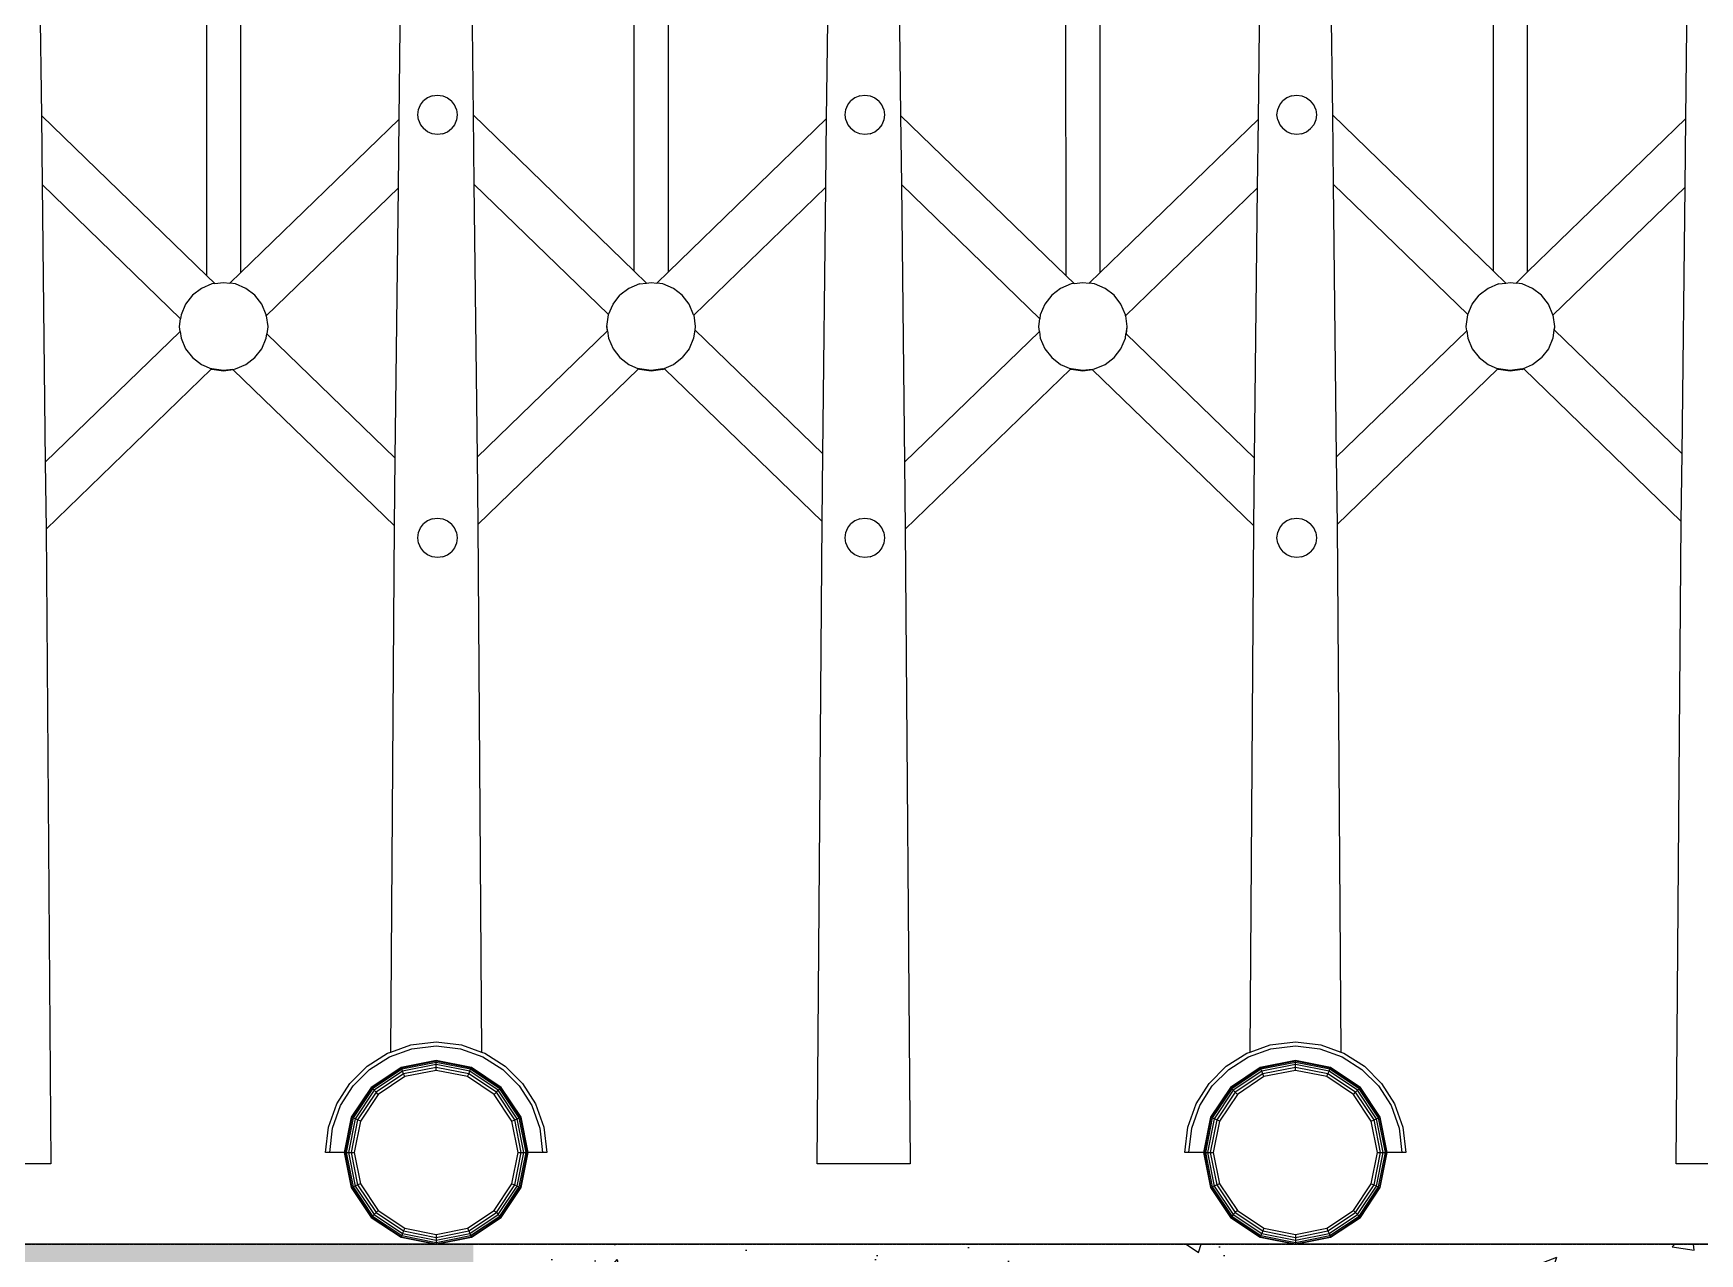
# Model space of a CAD drawing. Extents: x -202236 to 1002404, y -663931 to 1550022.
# Drawn here: x -55824 to -54808, y -351726 to -350982 of the extents above; entities that cross this region are included whole.
import ezdxf

# ---------------------------------------------------------------- set-up
doc = ezdxf.new("R2010")
doc.units = 0
doc.linetypes.add('DOTE', pattern=[2.42, 2, -0.2, 0.02, -0.2])
doc.layers.add('A-AXIS-DOTE', color=14, linetype='DOTE')
doc.layers.add('A-SFCE', color=30, linetype='Continuous')

msp = doc.modelspace()

# ---------------------------------------------------------------- hatches: boundary and pattern name
h = msp.add_hatch()
h.set_pattern_fill('混凝土', color=8, scale=15, angle=-21.69758, style=0, double=1)
h.set_pattern_definition([(50, (-68561.18, -351851.65), (107.589, -9.4128), [11.25, -123.75]), (355, (-68561.18, -351851.65), (-20.8127, 112.8288), [9, -99]), (100.4514, (-68552.21, -351852.44), (86.7764, 103.4159), [9.561, -105.1713]), (46.1842, (-68561.18, -351821.65), (160.0862, -24.8279), [16.875, -185.625]), (96.6356, (-68547.84, -351823.72), (140.1994, 146.1177), [14.3415, -157.757]), (351.1842, (-68561.18, -351821.65), (140.1993, 146.1178), [13.5, -148.5]), (21, (-68546.18, -351829.15), (89.53606, -60.39283), [11.25, -123.75]), (326, (-68546.18, -351829.15), (36.4973, 108.7725), [9, -99]), (71.4514, (-68538.72, -351834.18), (126.0334, 48.3796), [9.561, -105.1713]), (37.5, (-68561.177, -351851.65), (1.82398, 49.93408), [0, -97.8, 0, -100.5, 0, -99.375]), (7.5, (-68561.18, -351851.65), (39.46043, 59.16176), [0, -57.3, 0, -95.55, 0, -37.875]), (327.5, (-68594.627, -351851.65), (80.07337, -3.38323), [0, -37.5, 0, -117, 0, -155.25]), (317.5, (-68609.63, -351851.65), (87.47793, 15.01575), [0, -48.75, 0, -77.7, 0, -110.25])])
h.paths.add_polyline_path([(-55555.67, -351920.63), (-55555.67, -351720.63), (-70458.23, -351720.63), (-70458.23, -351920.63)])
h = msp.add_hatch()
h.set_pattern_fill('混凝土', color=8, scale=15, angle=-21.69758, style=0, double=1)
h.set_pattern_definition([(50, (-54184.04, -351851.65), (107.589, -9.413), [11.25, -123.75]), (355, (-54184.04, -351851.65), (-20.813, 112.829), [9, -99]), (100.451, (-54175.07, -351852.44), (86.7764, 103.416), [9.561, -105.171]), (46.184, (-54184.04, -351821.65), (160.086, -24.828), [16.875, -185.625]), (96.636, (-54170.7, -351823.72), (140.2, 146.118), [14.342, -157.757]), (351.184, (-54184.04, -351821.65), (140.2, 146.118), [13.5, -148.5]), (21, (-54169.04, -351829.15), (89.536, -60.393), [11.25, -123.75]), (326, (-54169.04, -351829.15), (36.497, 108.7725), [9, -99]), (71.451, (-54161.58, -351834.18), (126.0334, 48.3796), [9.561, -105.171]), (37.5, (-54184.04, -351851.65), (1.824, 49.9341), [0, -97.8, 0, -100.5, 0, -99.375]), (7.5, (-54184.04, -351851.65), (39.4604, 59.1618), [0, -57.3, 0, -95.55, 0, -37.875]), (327.5, (-54217.49, -351851.65), (80.0734, -3.3832), [0, -37.5, 0, -117, 0, -155.25]), (317.5, (-54232.49, -351851.65), (87.478, 15.0157), [0, -48.75, 0, -77.7, 0, -110.25])])
h.paths.add_polyline_path([(-53758.23, -351720.63), (-55555.67, -351720.63), (-55555.67, -351920.63), (-53758.23, -351920.63)])

# ---------------------------------------------------------------- linework, layer by layer
at = {"color": 250}
for p, q in [((-55457.45, -351126.81), (-55457.54, -350820.49)), ((-55436.62, -351127.29), (-55436.72, -350820.16)), ((-54933.34, -351126.81), (-54933.43, -350820.49)), ((-54912.51, -351127.29), (-54912.61, -350820.16)), ((-55718.18, -351129.65), (-55718.28, -350823.23)), ((-55697.36, -351127.71), (-55697.45, -350823)), ((-55194.07, -351129.65), (-55194.17, -350823.23)), ((-55173.25, -351127.71), (-55173.34, -350823)), ((-55820.38, -350922.2), (-55819.12, -351031.84)), ((-55600.85, -351034.16), (-55599.52, -350917.9)), ((-55557.07, -350916.96), (-55555.76, -351031.55)), ((-55340.11, -351033.75), (-55338.75, -350915.09)), ((-55296.27, -350922.2), (-55295.01, -351031.84)), ((-55076.75, -351034.16), (-55075.41, -350917.9)), ((-55032.96, -350916.96), (-55031.65, -351031.55)), ((-54816, -351033.75), (-54814.64, -350915.09)), ((-55589.09, -351028.2), (-55587.88, -351025.33)), ((-55587.88, -351025.33), (-55586, -351022.89)), ((-55583.56, -351021.01), (-55586, -351022.89)), ((-55580.69, -351019.8), (-55583.56, -351021.01)), ((-55580.69, -351019.8), (-55577.5, -351019.37)), ((-55577.5, -351019.37), (-55574.3, -351019.8)), ((-55574.3, -351019.8), (-55571.43, -351021.01)), ((-55571.43, -351021.01), (-55568.99, -351022.89)), ((-55567.11, -351025.33), (-55568.99, -351022.89)), ((-55565.9, -351028.2), (-55567.11, -351025.33)), ((-55328.35, -351028.2), (-55327.14, -351025.33)), ((-55327.14, -351025.33), (-55325.26, -351022.89)), ((-55322.82, -351021.01), (-55325.26, -351022.89)), ((-55319.95, -351019.8), (-55322.82, -351021.01)), ((-55319.95, -351019.8), (-55316.76, -351019.37)), ((-55316.76, -351019.37), (-55313.56, -351019.8)), ((-55313.56, -351019.8), (-55310.69, -351021.01)), ((-55310.69, -351021.01), (-55308.26, -351022.89)), ((-55306.38, -351025.33), (-55308.26, -351022.89)), ((-55305.16, -351028.2), (-55306.38, -351025.33)), ((-55064.98, -351028.2), (-55063.77, -351025.33)), ((-55063.77, -351025.33), (-55061.89, -351022.89)), ((-55059.45, -351021.01), (-55061.89, -351022.89)), ((-55056.58, -351019.8), (-55059.45, -351021.01)), ((-55056.58, -351019.8), (-55053.39, -351019.37)), ((-55053.39, -351019.37), (-55050.19, -351019.8)), ((-55050.19, -351019.8), (-55047.32, -351021.01)), ((-55047.32, -351021.01), (-55044.89, -351022.89)), ((-55043, -351025.33), (-55044.89, -351022.89)), ((-55041.79, -351028.2), (-55043, -351025.33)), ((-55819.12, -351031.84), (-55718.18, -351129.65)), ((-55819.12, -351031.84), (-55818.64, -351074.05)), ((-55697.36, -351127.71), (-55600.85, -351034.16)), ((-55601.33, -351076.03), (-55600.85, -351034.16)), ((-55589.52, -351031.39), (-55589.09, -351028.2)), ((-55589.09, -351034.59), (-55589.52, -351031.39)), ((-55589.09, -351034.59), (-55587.88, -351037.46)), ((-55565.9, -351034.59), (-55567.11, -351037.46)), ((-55565.9, -351028.2), (-55565.47, -351031.39)), ((-55565.47, -351031.39), (-55565.9, -351034.59)), ((-55555.76, -351031.55), (-55457.45, -351126.81)), ((-55555.76, -351031.55), (-55555.27, -351073.76)), ((-55436.62, -351127.29), (-55340.11, -351033.75)), ((-55340.59, -351075.61), (-55340.11, -351033.75)), ((-55328.78, -351031.39), (-55328.35, -351028.2)), ((-55328.35, -351034.59), (-55328.78, -351031.39)), ((-55328.35, -351034.59), (-55327.14, -351037.46)), ((-55305.16, -351034.59), (-55306.38, -351037.46)), ((-55305.16, -351028.2), (-55304.73, -351031.39)), ((-55304.73, -351031.39), (-55305.16, -351034.59)), ((-55295.01, -351031.84), (-55194.07, -351129.65)), ((-55295.01, -351031.84), (-55294.53, -351074.05)), ((-55173.25, -351127.71), (-55076.75, -351034.16)), ((-55077.23, -351076.03), (-55076.75, -351034.16)), ((-55065.41, -351031.39), (-55064.98, -351028.2)), ((-55064.98, -351034.59), (-55065.41, -351031.39)), ((-55064.98, -351034.59), (-55063.77, -351037.46)), ((-55041.79, -351034.59), (-55043, -351037.46)), ((-55041.79, -351028.2), (-55041.36, -351031.39)), ((-55041.36, -351031.39), (-55041.79, -351034.59)), ((-55031.65, -351031.55), (-54933.34, -351126.81)), ((-55031.65, -351031.55), (-55031.16, -351073.76)), ((-54912.51, -351127.29), (-54816, -351033.75)), ((-54816.48, -351075.61), (-54816, -351033.75)), ((-55587.88, -351037.46), (-55586, -351039.89)), ((-55583.56, -351041.78), (-55586, -351039.89)), ((-55580.69, -351042.99), (-55583.56, -351041.78)), ((-55577.5, -351043.42), (-55580.69, -351042.99)), ((-55574.3, -351042.99), (-55577.5, -351043.42)), ((-55574.3, -351042.99), (-55571.43, -351041.78)), ((-55571.43, -351041.78), (-55568.99, -351039.89)), ((-55567.11, -351037.46), (-55568.99, -351039.89)), ((-55327.14, -351037.46), (-55325.26, -351039.89)), ((-55322.82, -351041.78), (-55325.26, -351039.89)), ((-55319.95, -351042.99), (-55322.82, -351041.78)), ((-55316.76, -351043.42), (-55319.95, -351042.99)), ((-55313.56, -351042.99), (-55316.76, -351043.42)), ((-55313.56, -351042.99), (-55310.69, -351041.78)), ((-55310.69, -351041.78), (-55308.26, -351039.89)), ((-55306.38, -351037.46), (-55308.26, -351039.89)), ((-55063.77, -351037.46), (-55061.89, -351039.89)), ((-55059.45, -351041.78), (-55061.89, -351039.89)), ((-55056.58, -351042.99), (-55059.45, -351041.78)), ((-55053.39, -351043.42), (-55056.58, -351042.99)), ((-55050.19, -351042.99), (-55053.39, -351043.42)), ((-55050.19, -351042.99), (-55047.32, -351041.78)), ((-55047.32, -351041.78), (-55044.89, -351039.89)), ((-55043, -351037.46), (-55044.89, -351039.89)), ((-55734.2, -351155.88), (-55818.64, -351074.05)), ((-55818.64, -351074.05), (-55816.7, -351243.38)), ((-55601.33, -351076.03), (-55681.9, -351154.13)), ((-55603.23, -351241.05), (-55601.33, -351076.03)), ((-55473.1, -351153.38), (-55555.27, -351073.76)), ((-55555.27, -351073.76), (-55553.36, -351240.45)), ((-55340.59, -351075.61), (-55421.21, -351153.76)), ((-55342.46, -351238.24), (-55340.59, -351075.61)), ((-55210.09, -351155.88), (-55294.53, -351074.05)), ((-55294.53, -351074.05), (-55292.59, -351243.38)), ((-55077.23, -351076.03), (-55157.79, -351154.13)), ((-55079.12, -351241.05), (-55077.23, -351076.03)), ((-54949, -351153.38), (-55031.16, -351073.76)), ((-55031.16, -351073.76), (-55029.25, -351240.45)), ((-54816.48, -351075.61), (-54897.1, -351153.76)), ((-54818.35, -351238.24), (-54816.48, -351075.61)), ((-55704.08, -351134.22), (-55697.36, -351127.71)), ((-55457.45, -351126.81), (-55449.95, -351134.08)), ((-55436.62, -351127.29), (-55443.72, -351134.17)), ((-55179.97, -351134.22), (-55173.25, -351127.71)), ((-54933.34, -351126.81), (-54925.84, -351134.08)), ((-54912.51, -351127.29), (-54919.61, -351134.17)), ((-55721.51, -351137.38), (-55726.95, -351141.59)), ((-55715.08, -351134.67), (-55721.51, -351137.38)), ((-55718.18, -351129.65), (-55713.26, -351134.42)), ((-55713.26, -351134.42), (-55715.08, -351134.67)), ((-55713.26, -351134.42), (-55707.93, -351133.71)), ((-55707.93, -351133.71), (-55704.08, -351134.22)), ((-55700.78, -351134.67), (-55704.08, -351134.22)), ((-55694.36, -351137.38), (-55700.78, -351134.67)), ((-55688.91, -351141.59), (-55694.36, -351137.38)), ((-55460.77, -351137.38), (-55466.21, -351141.59)), ((-55454.34, -351134.67), (-55460.77, -351137.38)), ((-55454.34, -351134.67), (-55449.95, -351134.08)), ((-55449.95, -351134.08), (-55447.19, -351133.71)), ((-55447.19, -351133.71), (-55443.72, -351134.17)), ((-55440.05, -351134.67), (-55443.72, -351134.17)), ((-55433.62, -351137.38), (-55440.05, -351134.67)), ((-55428.17, -351141.59), (-55433.62, -351137.38)), ((-55197.4, -351137.38), (-55202.84, -351141.59)), ((-55190.97, -351134.67), (-55197.4, -351137.38)), ((-55194.07, -351129.65), (-55189.15, -351134.42)), ((-55189.15, -351134.42), (-55190.97, -351134.67)), ((-55189.15, -351134.42), (-55183.82, -351133.71)), ((-55183.82, -351133.71), (-55179.97, -351134.22)), ((-55176.68, -351134.67), (-55179.97, -351134.22)), ((-55170.25, -351137.38), (-55176.68, -351134.67)), ((-55164.8, -351141.59), (-55170.25, -351137.38)), ((-54936.66, -351137.38), (-54942.11, -351141.59)), ((-54930.23, -351134.67), (-54936.66, -351137.38)), ((-54930.23, -351134.67), (-54925.84, -351134.08)), ((-54925.84, -351134.08), (-54923.09, -351133.71)), ((-54923.09, -351133.71), (-54919.61, -351134.17)), ((-54915.94, -351134.67), (-54919.61, -351134.17)), ((-54909.51, -351137.38), (-54915.94, -351134.67)), ((-54904.07, -351141.59), (-54909.51, -351137.38)), ((-55731.16, -351147.04), (-55733.88, -351153.46)), ((-55726.95, -351141.59), (-55731.16, -351147.04)), ((-55684.7, -351147.04), (-55688.91, -351141.59)), ((-55681.99, -351153.46), (-55684.7, -351147.04)), ((-55473.1, -351153.38), (-55470.42, -351147.04)), ((-55470.42, -351147.04), (-55466.21, -351141.59)), ((-55423.97, -351147.04), (-55428.17, -351141.59)), ((-55421.25, -351153.46), (-55423.97, -351147.04)), ((-55207.05, -351147.04), (-55209.77, -351153.46)), ((-55202.84, -351141.59), (-55207.05, -351147.04)), ((-55160.6, -351147.04), (-55164.8, -351141.59)), ((-55157.88, -351153.46), (-55160.6, -351147.04)), ((-54949, -351153.38), (-54946.31, -351147.04)), ((-54946.31, -351147.04), (-54942.11, -351141.59)), ((-54899.86, -351147.04), (-54904.07, -351141.59)), ((-54897.14, -351153.46), (-54899.86, -351147.04)), ((-55734.84, -351160.61), (-55734.2, -351155.88)), ((-55733.88, -351153.46), (-55734.2, -351155.88)), ((-55681.9, -351154.13), (-55681.99, -351153.46)), ((-55681.9, -351154.13), (-55681.03, -351160.61)), ((-55474.1, -351160.61), (-55473.14, -351153.46)), ((-55473.14, -351153.46), (-55473.1, -351153.38)), ((-55421.21, -351153.76), (-55421.25, -351153.46)), ((-55421.21, -351153.76), (-55420.29, -351160.61)), ((-55210.73, -351160.61), (-55210.09, -351155.88)), ((-55209.77, -351153.46), (-55210.09, -351155.88)), ((-55157.79, -351154.13), (-55157.88, -351153.46)), ((-55157.79, -351154.13), (-55156.92, -351160.61)), ((-54949.99, -351160.61), (-54949.03, -351153.46)), ((-54949.03, -351153.46), (-54949, -351153.38)), ((-54897.1, -351153.76), (-54897.14, -351153.46)), ((-54897.1, -351153.76), (-54896.18, -351160.61)), ((-55816.7, -351243.38), (-55734.47, -351163.67)), ((-55734.82, -351160.76), (-55734.84, -351160.61)), ((-55734.84, -351160.92), (-55734.82, -351160.76)), ((-55734.47, -351163.67), (-55734.84, -351160.92)), ((-55734.43, -351163.64), (-55734.82, -351160.76)), ((-55734.47, -351163.67), (-55734.43, -351163.64)), ((-55734.43, -351163.64), (-55733.88, -351167.76)), ((-55733.88, -351167.76), (-55731.16, -351174.18)), ((-55684.7, -351174.18), (-55681.99, -351167.76)), ((-55681.99, -351167.76), (-55681.63, -351165.08)), ((-55681.05, -351160.76), (-55681.63, -351165.08)), ((-55681.63, -351165.08), (-55681.59, -351165.11)), ((-55681.03, -351160.92), (-55681.59, -351165.11)), ((-55681.59, -351165.11), (-55603.23, -351241.05)), ((-55681.03, -351160.61), (-55681.05, -351160.76)), ((-55681.05, -351160.76), (-55681.03, -351160.92)), ((-55553.36, -351240.45), (-55473.78, -351163.31)), ((-55474.08, -351160.76), (-55474.1, -351160.61)), ((-55474.1, -351160.92), (-55474.08, -351160.76)), ((-55473.78, -351163.31), (-55474.1, -351160.92)), ((-55473.74, -351163.27), (-55474.08, -351160.76)), ((-55473.78, -351163.31), (-55473.74, -351163.27)), ((-55473.74, -351163.27), (-55473.14, -351167.76)), ((-55473.14, -351167.76), (-55470.42, -351174.18)), ((-55421.25, -351167.76), (-55423.97, -351174.18)), ((-55420.55, -351162.56), (-55421.25, -351167.76)), ((-55420.31, -351160.76), (-55420.55, -351162.56)), ((-55420.55, -351162.56), (-55420.52, -351162.6)), ((-55420.29, -351160.92), (-55420.52, -351162.6)), ((-55420.52, -351162.6), (-55342.46, -351238.24)), ((-55420.29, -351160.61), (-55420.31, -351160.76)), ((-55420.31, -351160.76), (-55420.29, -351160.92)), ((-55292.59, -351243.38), (-55210.36, -351163.67)), ((-55210.71, -351160.76), (-55210.73, -351160.61)), ((-55210.73, -351160.92), (-55210.71, -351160.76)), ((-55210.36, -351163.67), (-55210.73, -351160.92)), ((-55210.32, -351163.64), (-55210.71, -351160.76)), ((-55210.36, -351163.67), (-55210.32, -351163.64)), ((-55210.32, -351163.64), (-55209.77, -351167.76)), ((-55209.77, -351167.76), (-55207.05, -351174.18)), ((-55160.6, -351174.18), (-55157.88, -351167.76)), ((-55157.88, -351167.76), (-55157.52, -351165.08)), ((-55156.94, -351160.76), (-55157.52, -351165.08)), ((-55157.52, -351165.08), (-55157.48, -351165.11)), ((-55156.92, -351160.92), (-55157.48, -351165.11)), ((-55157.48, -351165.11), (-55079.12, -351241.05)), ((-55156.92, -351160.61), (-55156.94, -351160.76)), ((-55156.94, -351160.76), (-55156.92, -351160.92)), ((-55029.25, -351240.45), (-54949.67, -351163.31)), ((-54949.97, -351160.76), (-54949.99, -351160.61)), ((-54949.99, -351160.92), (-54949.97, -351160.76)), ((-54949.67, -351163.31), (-54949.99, -351160.92)), ((-54949.63, -351163.27), (-54949.97, -351160.76)), ((-54949.67, -351163.31), (-54949.63, -351163.27)), ((-54949.63, -351163.27), (-54949.03, -351167.76)), ((-54949.03, -351167.76), (-54946.31, -351174.18)), ((-54897.14, -351167.76), (-54899.86, -351174.18)), ((-54896.44, -351162.56), (-54897.14, -351167.76)), ((-54896.2, -351160.76), (-54896.44, -351162.56)), ((-54896.44, -351162.56), (-54896.41, -351162.6)), ((-54896.18, -351160.92), (-54896.41, -351162.6)), ((-54896.41, -351162.6), (-54818.35, -351238.24)), ((-54896.18, -351160.61), (-54896.2, -351160.76)), ((-54896.2, -351160.76), (-54896.18, -351160.92)), ((-55731.16, -351174.18), (-55726.95, -351179.63)), ((-55688.91, -351179.63), (-55684.7, -351174.18)), ((-55470.42, -351174.18), (-55466.21, -351179.63)), ((-55423.97, -351174.18), (-55428.17, -351179.63)), ((-55207.05, -351174.18), (-55202.84, -351179.63)), ((-55164.8, -351179.63), (-55160.6, -351174.18)), ((-54946.31, -351174.18), (-54942.11, -351179.63)), ((-54899.86, -351174.18), (-54904.07, -351179.63)), ((-55715.49, -351186.69), (-55816.23, -351284.33)), ((-55726.95, -351179.63), (-55721.51, -351183.84)), ((-55721.51, -351183.84), (-55715.27, -351186.47)), ((-55715.27, -351186.47), (-55715.49, -351186.69)), ((-55715.08, -351186.86), (-55715.49, -351186.69)), ((-55715.08, -351186.55), (-55715.27, -351186.47)), ((-55707.93, -351187.52), (-55715.08, -351186.55)), ((-55707.93, -351187.82), (-55715.08, -351186.86)), ((-55702.33, -351186.76), (-55707.93, -351187.52)), ((-55702.05, -351187.03), (-55707.93, -351187.82)), ((-55702.33, -351186.76), (-55700.78, -351186.55)), ((-55702.05, -351187.03), (-55702.33, -351186.76)), ((-55603.7, -351282.33), (-55702.05, -351187.03)), ((-55700.78, -351186.55), (-55694.36, -351183.84)), ((-55694.36, -351183.84), (-55688.91, -351179.63)), ((-55455.05, -351186.56), (-55552.89, -351281.4)), ((-55466.21, -351179.63), (-55460.77, -351183.84)), ((-55460.77, -351183.84), (-55454.83, -351186.35)), ((-55454.83, -351186.35), (-55455.05, -351186.56)), ((-55454.34, -351186.86), (-55455.05, -351186.56)), ((-55454.34, -351186.55), (-55454.83, -351186.35)), ((-55447.19, -351187.52), (-55454.34, -351186.55)), ((-55447.19, -351187.82), (-55454.34, -351186.86)), ((-55440.05, -351186.55), (-55447.19, -351187.52)), ((-55440.05, -351186.86), (-55447.19, -351187.82)), ((-55440.05, -351186.55), (-55439.23, -351186.21)), ((-55440.05, -351186.86), (-55439.01, -351186.42)), ((-55439.23, -351186.21), (-55433.62, -351183.84)), ((-55439.01, -351186.42), (-55439.23, -351186.21)), ((-55342.93, -351279.52), (-55439.01, -351186.42)), ((-55433.62, -351183.84), (-55428.17, -351179.63)), ((-55191.38, -351186.69), (-55292.12, -351284.33)), ((-55202.84, -351179.63), (-55197.4, -351183.84)), ((-55197.4, -351183.84), (-55191.16, -351186.47)), ((-55191.16, -351186.47), (-55191.38, -351186.69)), ((-55190.97, -351186.86), (-55191.38, -351186.69)), ((-55190.97, -351186.55), (-55191.16, -351186.47)), ((-55183.82, -351187.52), (-55190.97, -351186.55)), ((-55183.82, -351187.82), (-55190.97, -351186.86)), ((-55178.22, -351186.76), (-55183.82, -351187.52)), ((-55177.94, -351187.03), (-55183.82, -351187.82)), ((-55178.22, -351186.76), (-55176.68, -351186.55)), ((-55177.94, -351187.03), (-55178.22, -351186.76)), ((-55079.59, -351282.33), (-55177.94, -351187.03)), ((-55176.68, -351186.55), (-55170.25, -351183.84)), ((-55170.25, -351183.84), (-55164.8, -351179.63)), ((-54930.94, -351186.56), (-55028.78, -351281.4)), ((-54942.11, -351179.63), (-54936.66, -351183.84)), ((-54936.66, -351183.84), (-54930.72, -351186.35)), ((-54930.72, -351186.35), (-54930.94, -351186.56)), ((-54930.23, -351186.86), (-54930.94, -351186.56)), ((-54930.23, -351186.55), (-54930.72, -351186.35)), ((-54923.09, -351187.52), (-54930.23, -351186.55)), ((-54923.09, -351187.82), (-54930.23, -351186.86)), ((-54915.94, -351186.55), (-54923.09, -351187.52)), ((-54915.94, -351186.86), (-54923.09, -351187.82)), ((-54915.94, -351186.55), (-54915.12, -351186.21)), ((-54915.94, -351186.86), (-54914.9, -351186.42)), ((-54915.12, -351186.21), (-54909.51, -351183.84)), ((-54914.9, -351186.42), (-54915.12, -351186.21)), ((-54818.82, -351279.52), (-54914.9, -351186.42)), ((-54909.51, -351183.84), (-54904.07, -351179.63)), ((-55342.93, -351279.52), (-55342.46, -351238.24)), ((-54818.82, -351279.52), (-54818.35, -351238.24)), ((-55816.7, -351243.38), (-55816.23, -351284.33)), ((-55603.7, -351282.33), (-55603.23, -351241.05)), ((-55553.36, -351240.45), (-55552.89, -351281.4)), ((-55292.59, -351243.38), (-55292.12, -351284.33)), ((-55079.59, -351282.33), (-55079.12, -351241.05)), ((-55029.25, -351240.45), (-55028.78, -351281.4)), ((-55583.56, -351279.17), (-55586, -351281.05)), ((-55580.69, -351277.95), (-55583.56, -351279.17)), ((-55580.69, -351277.95), (-55577.5, -351277.52)), ((-55577.5, -351277.52), (-55574.3, -351277.95)), ((-55574.3, -351277.95), (-55571.43, -351279.17)), ((-55571.43, -351279.17), (-55568.99, -351281.05)), ((-55345.96, -351671.58), (-55342.93, -351279.52)), ((-55322.82, -351279.17), (-55325.26, -351281.05)), ((-55319.95, -351277.95), (-55322.82, -351279.17)), ((-55319.95, -351277.95), (-55316.76, -351277.52)), ((-55316.76, -351277.52), (-55313.56, -351277.95)), ((-55313.56, -351277.95), (-55310.69, -351279.17)), ((-55310.69, -351279.17), (-55308.26, -351281.05)), ((-55059.45, -351279.17), (-55061.89, -351281.05)), ((-55056.58, -351277.95), (-55059.45, -351279.17)), ((-55056.58, -351277.95), (-55053.39, -351277.52)), ((-55053.39, -351277.52), (-55050.19, -351277.95)), ((-55050.19, -351277.95), (-55047.32, -351279.17)), ((-55047.32, -351279.17), (-55044.89, -351281.05)), ((-54821.85, -351671.58), (-54818.82, -351279.52)), ((-55816.23, -351284.33), (-55813.25, -351671.58)), ((-55605.92, -351603.33), (-55603.7, -351282.33)), ((-55589.52, -351289.55), (-55589.09, -351286.35)), ((-55589.09, -351292.74), (-55589.52, -351289.55)), ((-55589.09, -351286.35), (-55587.88, -351283.48)), ((-55587.88, -351283.48), (-55586, -351281.05)), ((-55567.11, -351283.48), (-55568.99, -351281.05)), ((-55565.9, -351286.35), (-55567.11, -351283.48)), ((-55565.9, -351286.35), (-55565.47, -351289.55)), ((-55565.47, -351289.55), (-55565.9, -351292.74)), ((-55552.89, -351281.4), (-55550.66, -351603.33)), ((-55328.78, -351289.55), (-55328.35, -351286.35)), ((-55328.35, -351292.74), (-55328.78, -351289.55)), ((-55328.35, -351286.35), (-55327.14, -351283.48)), ((-55327.14, -351283.48), (-55325.26, -351281.05)), ((-55306.38, -351283.48), (-55308.26, -351281.05)), ((-55305.16, -351286.35), (-55306.38, -351283.48)), ((-55305.16, -351286.35), (-55304.73, -351289.55)), ((-55304.73, -351289.55), (-55305.16, -351292.74)), ((-55292.12, -351284.33), (-55289.14, -351671.58)), ((-55081.81, -351603.33), (-55079.59, -351282.33)), ((-55065.41, -351289.55), (-55064.98, -351286.35)), ((-55064.98, -351292.74), (-55065.41, -351289.55)), ((-55064.98, -351286.35), (-55063.77, -351283.48)), ((-55063.77, -351283.48), (-55061.89, -351281.05)), ((-55043, -351283.48), (-55044.89, -351281.05)), ((-55041.79, -351286.35), (-55043, -351283.48)), ((-55041.79, -351286.35), (-55041.36, -351289.55)), ((-55041.36, -351289.55), (-55041.79, -351292.74)), ((-55028.78, -351281.4), (-55026.55, -351603.33)), ((-55589.09, -351292.74), (-55587.88, -351295.62)), ((-55587.88, -351295.62), (-55586, -351298.05)), ((-55583.56, -351299.93), (-55586, -351298.05)), ((-55580.69, -351301.14), (-55583.56, -351299.93)), ((-55574.3, -351301.14), (-55571.43, -351299.93)), ((-55571.43, -351299.93), (-55568.99, -351298.05)), ((-55567.11, -351295.62), (-55568.99, -351298.05)), ((-55565.9, -351292.74), (-55567.11, -351295.62)), ((-55328.35, -351292.74), (-55327.14, -351295.62)), ((-55327.14, -351295.62), (-55325.26, -351298.05)), ((-55322.82, -351299.93), (-55325.26, -351298.05)), ((-55319.95, -351301.14), (-55322.82, -351299.93)), ((-55313.56, -351301.14), (-55310.69, -351299.93)), ((-55310.69, -351299.93), (-55308.26, -351298.05)), ((-55306.38, -351295.62), (-55308.26, -351298.05)), ((-55305.16, -351292.74), (-55306.38, -351295.62)), ((-55064.98, -351292.74), (-55063.77, -351295.62)), ((-55063.77, -351295.62), (-55061.89, -351298.05)), ((-55059.45, -351299.93), (-55061.89, -351298.05)), ((-55056.58, -351301.14), (-55059.45, -351299.93)), ((-55050.19, -351301.14), (-55047.32, -351299.93)), ((-55047.32, -351299.93), (-55044.89, -351298.05)), ((-55043, -351295.62), (-55044.89, -351298.05)), ((-55041.79, -351292.74), (-55043, -351295.62)), ((-55577.5, -351301.57), (-55580.69, -351301.14)), ((-55574.3, -351301.14), (-55577.5, -351301.57)), ((-55316.76, -351301.57), (-55319.95, -351301.14)), ((-55313.56, -351301.14), (-55316.76, -351301.57)), ((-55053.39, -351301.57), (-55056.58, -351301.14)), ((-55050.19, -351301.14), (-55053.39, -351301.57)), ((-55620.44, -351612.01), (-55607.92, -351604.05)), ((-55607.92, -351604.05), (-55605.92, -351603.33)), ((-55606.84, -351606.26), (-55593.18, -351601.37)), ((-55605.92, -351603.33), (-55593.73, -351598.97)), ((-55593.73, -351598.97), (-55578.29, -351597.19)), ((-55593.18, -351601.37), (-55578.29, -351599.65)), ((-55578.29, -351597.19), (-55562.84, -351598.97)), ((-55578.29, -351599.65), (-55563.4, -351601.37)), ((-55563.4, -351601.37), (-55549.74, -351606.26)), ((-55562.84, -351598.97), (-55550.66, -351603.33)), ((-55550.66, -351603.33), (-55548.66, -351604.05)), ((-55548.66, -351604.05), (-55536.14, -351612.01)), ((-55096.33, -351612.01), (-55083.81, -351604.05)), ((-55083.81, -351604.05), (-55081.81, -351603.33)), ((-55082.73, -351606.26), (-55069.07, -351601.37)), ((-55081.81, -351603.33), (-55069.63, -351598.97)), ((-55069.63, -351598.97), (-55054.18, -351597.19)), ((-55069.07, -351601.37), (-55054.18, -351599.65)), ((-55054.18, -351597.19), (-55038.74, -351598.97)), ((-55054.18, -351599.65), (-55039.3, -351601.37)), ((-55039.3, -351601.37), (-55025.63, -351606.26)), ((-55038.74, -351598.97), (-55026.55, -351603.33)), ((-55026.55, -351603.33), (-55024.55, -351604.05)), ((-55024.55, -351604.05), (-55012.04, -351612.01)), ((-55630.88, -351622.45), (-55620.44, -351612.01)), ((-55628.96, -351624), (-55618.9, -351613.93)), ((-55618.9, -351613.93), (-55606.84, -351606.26)), ((-55599.73, -351612.82), (-55617.92, -351624.97)), ((-55599.62, -351613.09), (-55617.71, -351625.18)), ((-55599.3, -351613.88), (-55617.11, -351625.78)), ((-55598.79, -351615.1), (-55616.17, -351626.71)), ((-55578.29, -351608.56), (-55599.73, -351612.82)), ((-55599.62, -351613.09), (-55599.73, -351612.82)), ((-55578.29, -351608.85), (-55599.62, -351613.09)), ((-55599.3, -351613.88), (-55599.62, -351613.09)), ((-55578.29, -351609.7), (-55599.3, -351613.88)), ((-55598.79, -351615.1), (-55599.3, -351613.88)), ((-55578.29, -351611.02), (-55598.79, -351615.1)), ((-55598.15, -351616.64), (-55598.79, -351615.1)), ((-55578.29, -351612.69), (-55598.15, -351616.64)), ((-55578.29, -351614.53), (-55597.45, -351618.35)), ((-55556.84, -351612.82), (-55578.29, -351608.56)), ((-55578.29, -351608.85), (-55578.29, -351608.56)), ((-55556.96, -351613.09), (-55578.29, -351608.85)), ((-55578.29, -351609.7), (-55578.29, -351608.85)), ((-55557.28, -351613.88), (-55578.29, -351609.7)), ((-55578.29, -351611.02), (-55578.29, -351609.7)), ((-55557.79, -351615.1), (-55578.29, -351611.02)), ((-55578.29, -351612.69), (-55578.29, -351611.02)), ((-55558.43, -351616.64), (-55578.29, -351612.69)), ((-55578.29, -351614.53), (-55578.29, -351612.69)), ((-55559.13, -351618.35), (-55578.29, -351614.53)), ((-55558.43, -351616.64), (-55557.79, -351615.1)), ((-55557.79, -351615.1), (-55557.28, -351613.88)), ((-55540.41, -351626.71), (-55557.79, -351615.1)), ((-55557.28, -351613.88), (-55556.96, -351613.09)), ((-55539.47, -351625.78), (-55557.28, -351613.88)), ((-55556.96, -351613.09), (-55556.84, -351612.82)), ((-55538.87, -351625.18), (-55556.96, -351613.09)), ((-55538.66, -351624.97), (-55556.84, -351612.82)), ((-55549.74, -351606.26), (-55537.68, -351613.93)), ((-55537.68, -351613.93), (-55527.62, -351624)), ((-55536.14, -351612.01), (-55525.7, -351622.45)), ((-55106.77, -351622.45), (-55096.33, -351612.01)), ((-55104.85, -351624), (-55094.79, -351613.93)), ((-55094.79, -351613.93), (-55082.73, -351606.26)), ((-55075.63, -351612.82), (-55093.81, -351624.97)), ((-55075.51, -351613.09), (-55093.6, -351625.18)), ((-55075.19, -351613.88), (-55093, -351625.78)), ((-55074.68, -351615.1), (-55092.06, -351626.71)), ((-55054.18, -351608.56), (-55075.63, -351612.82)), ((-55075.51, -351613.09), (-55075.63, -351612.82)), ((-55054.18, -351608.85), (-55075.51, -351613.09)), ((-55075.19, -351613.88), (-55075.51, -351613.09)), ((-55054.18, -351609.7), (-55075.19, -351613.88)), ((-55074.68, -351615.1), (-55075.19, -351613.88)), ((-55054.18, -351611.02), (-55074.68, -351615.1)), ((-55074.05, -351616.64), (-55074.68, -351615.1)), ((-55054.18, -351612.69), (-55074.05, -351616.64)), ((-55054.18, -351614.53), (-55073.34, -351618.35)), ((-55032.74, -351612.82), (-55054.18, -351608.56)), ((-55054.18, -351608.85), (-55054.18, -351608.56)), ((-55032.85, -351613.09), (-55054.18, -351608.85)), ((-55054.18, -351609.7), (-55054.18, -351608.85)), ((-55033.17, -351613.88), (-55054.18, -351609.7)), ((-55054.18, -351611.02), (-55054.18, -351609.7)), ((-55033.68, -351615.1), (-55054.18, -351611.02)), ((-55054.18, -351612.69), (-55054.18, -351611.02)), ((-55034.32, -351616.64), (-55054.18, -351612.69)), ((-55054.18, -351614.53), (-55054.18, -351612.69)), ((-55035.02, -351618.35), (-55054.18, -351614.53)), ((-55034.32, -351616.64), (-55033.68, -351615.1)), ((-55033.68, -351615.1), (-55033.17, -351613.88)), ((-55016.3, -351626.71), (-55033.68, -351615.1)), ((-55033.17, -351613.88), (-55032.85, -351613.09)), ((-55015.36, -351625.78), (-55033.17, -351613.88)), ((-55032.85, -351613.09), (-55032.74, -351612.82)), ((-55014.76, -351625.18), (-55032.85, -351613.09)), ((-55014.56, -351624.97), (-55032.74, -351612.82)), ((-55025.63, -351606.26), (-55013.57, -351613.93)), ((-55013.57, -351613.93), (-55003.51, -351624)), ((-55012.04, -351612.01), (-55001.59, -351622.45)), ((-55638.84, -351634.97), (-55630.88, -351622.45)), ((-55636.63, -351636.06), (-55628.96, -351624)), ((-55617.92, -351624.97), (-55630.06, -351643.15)), ((-55617.71, -351625.18), (-55629.79, -351643.26)), ((-55617.11, -351625.78), (-55629.01, -351643.59)), ((-55617.71, -351625.18), (-55617.92, -351624.97)), ((-55617.11, -351625.78), (-55617.71, -351625.18)), ((-55616.17, -351626.71), (-55617.11, -351625.78)), ((-55598.15, -351616.64), (-55614.99, -351627.89)), ((-55597.45, -351618.35), (-55613.69, -351629.2)), ((-55597.45, -351618.35), (-55598.15, -351616.64)), ((-55559.13, -351618.35), (-55558.43, -351616.64)), ((-55542.89, -351629.2), (-55559.13, -351618.35)), ((-55541.58, -351627.89), (-55558.43, -351616.64)), ((-55540.41, -351626.71), (-55539.47, -351625.78)), ((-55539.47, -351625.78), (-55538.87, -351625.18)), ((-55527.57, -351643.59), (-55539.47, -351625.78)), ((-55538.87, -351625.18), (-55538.66, -351624.97)), ((-55526.79, -351643.26), (-55538.87, -351625.18)), ((-55526.52, -351643.15), (-55538.66, -351624.97)), ((-55527.62, -351624), (-55519.95, -351636.06)), ((-55525.7, -351622.45), (-55517.74, -351634.97)), ((-55114.73, -351634.97), (-55106.77, -351622.45)), ((-55112.52, -351636.06), (-55104.85, -351624)), ((-55093.81, -351624.97), (-55105.95, -351643.15)), ((-55093.6, -351625.18), (-55105.68, -351643.26)), ((-55093, -351625.78), (-55104.9, -351643.59)), ((-55093.6, -351625.18), (-55093.81, -351624.97)), ((-55093, -351625.78), (-55093.6, -351625.18)), ((-55092.06, -351626.71), (-55093, -351625.78)), ((-55074.05, -351616.64), (-55090.89, -351627.89)), ((-55073.34, -351618.35), (-55089.58, -351629.2)), ((-55073.34, -351618.35), (-55074.05, -351616.64)), ((-55035.02, -351618.35), (-55034.32, -351616.64)), ((-55018.78, -351629.2), (-55035.02, -351618.35)), ((-55017.48, -351627.89), (-55034.32, -351616.64)), ((-55016.3, -351626.71), (-55015.36, -351625.78)), ((-55015.36, -351625.78), (-55014.76, -351625.18)), ((-55003.46, -351643.59), (-55015.36, -351625.78)), ((-55014.76, -351625.18), (-55014.56, -351624.97)), ((-55002.68, -351643.26), (-55014.76, -351625.18)), ((-55002.41, -351643.15), (-55014.56, -351624.97)), ((-55003.51, -351624), (-54995.84, -351636.06)), ((-55001.59, -351622.45), (-54993.63, -351634.97)), ((-55643.91, -351649.15), (-55638.84, -351634.97)), ((-55641.52, -351649.73), (-55636.63, -351636.06)), ((-55616.17, -351626.71), (-55627.79, -351644.09)), ((-55614.99, -351627.89), (-55626.25, -351644.73)), ((-55613.69, -351629.2), (-55624.54, -351645.44)), ((-55614.99, -351627.89), (-55616.17, -351626.71)), ((-55613.69, -351629.2), (-55614.99, -351627.89)), ((-55542.89, -351629.2), (-55541.58, -351627.89)), ((-55532.04, -351645.44), (-55542.89, -351629.2)), ((-55541.58, -351627.89), (-55540.41, -351626.71)), ((-55530.33, -351644.73), (-55541.58, -351627.89)), ((-55528.79, -351644.09), (-55540.41, -351626.71)), ((-55519.95, -351636.06), (-55515.06, -351649.73)), ((-55517.74, -351634.97), (-55512.66, -351649.15)), ((-55119.81, -351649.15), (-55114.73, -351634.97)), ((-55117.41, -351649.73), (-55112.52, -351636.06)), ((-55092.06, -351626.71), (-55103.68, -351644.09)), ((-55090.89, -351627.89), (-55102.14, -351644.73)), ((-55089.58, -351629.2), (-55100.43, -351645.44)), ((-55090.89, -351627.89), (-55092.06, -351626.71)), ((-55089.58, -351629.2), (-55090.89, -351627.89)), ((-55018.78, -351629.2), (-55017.48, -351627.89)), ((-55007.93, -351645.44), (-55018.78, -351629.2)), ((-55017.48, -351627.89), (-55016.3, -351626.71)), ((-55006.22, -351644.73), (-55017.48, -351627.89)), ((-55004.68, -351644.09), (-55016.3, -351626.71)), ((-54995.84, -351636.06), (-54990.95, -351649.73)), ((-54993.63, -351634.97), (-54988.56, -351649.15)), ((-55630.06, -351643.15), (-55634.33, -351664.6)), ((-55629.79, -351643.26), (-55634.04, -351664.6)), ((-55629.01, -351643.59), (-55633.19, -351664.6)), ((-55627.79, -351644.09), (-55631.86, -351664.6)), ((-55626.25, -351644.73), (-55630.2, -351664.6)), ((-55629.79, -351643.26), (-55630.06, -351643.15)), ((-55629.01, -351643.59), (-55629.79, -351643.26)), ((-55627.79, -351644.09), (-55629.01, -351643.59)), ((-55624.54, -351645.44), (-55628.35, -351664.6)), ((-55626.25, -351644.73), (-55627.79, -351644.09)), ((-55624.54, -351645.44), (-55626.25, -351644.73)), ((-55532.04, -351645.44), (-55530.33, -351644.73)), ((-55528.23, -351664.6), (-55532.04, -351645.44)), ((-55530.33, -351644.73), (-55528.79, -351644.09)), ((-55526.38, -351664.6), (-55530.33, -351644.73)), ((-55528.79, -351644.09), (-55527.57, -351643.59)), ((-55524.72, -351664.6), (-55528.79, -351644.09)), ((-55527.57, -351643.59), (-55526.79, -351643.26)), ((-55523.39, -351664.6), (-55527.57, -351643.59)), ((-55526.79, -351643.26), (-55526.52, -351643.15)), ((-55522.54, -351664.6), (-55526.79, -351643.26)), ((-55522.25, -351664.6), (-55526.52, -351643.15)), ((-55105.95, -351643.15), (-55110.22, -351664.6)), ((-55105.68, -351643.26), (-55109.93, -351664.6)), ((-55104.9, -351643.59), (-55109.08, -351664.6)), ((-55103.68, -351644.09), (-55107.76, -351664.6)), ((-55102.14, -351644.73), (-55106.09, -351664.6)), ((-55105.68, -351643.26), (-55105.95, -351643.15)), ((-55104.9, -351643.59), (-55105.68, -351643.26)), ((-55103.68, -351644.09), (-55104.9, -351643.59)), ((-55100.43, -351645.44), (-55104.24, -351664.6)), ((-55102.14, -351644.73), (-55103.68, -351644.09)), ((-55100.43, -351645.44), (-55102.14, -351644.73)), ((-55007.93, -351645.44), (-55006.22, -351644.73)), ((-55004.12, -351664.6), (-55007.93, -351645.44)), ((-55006.22, -351644.73), (-55004.68, -351644.09)), ((-55002.27, -351664.6), (-55006.22, -351644.73)), ((-55004.68, -351644.09), (-55003.46, -351643.59)), ((-55000.61, -351664.6), (-55004.68, -351644.09)), ((-55003.46, -351643.59), (-55002.68, -351643.26)), ((-54999.28, -351664.6), (-55003.46, -351643.59)), ((-55002.68, -351643.26), (-55002.41, -351643.15)), ((-54998.44, -351664.6), (-55002.68, -351643.26)), ((-54998.14, -351664.6), (-55002.41, -351643.15)), ((-55645.7, -351664.6), (-55643.91, -351649.15)), ((-55643.23, -351664.6), (-55641.52, -351649.73)), ((-55515.06, -351649.73), (-55513.35, -351664.6)), ((-55512.66, -351649.15), (-55510.88, -351664.6)), ((-55121.59, -351664.6), (-55119.81, -351649.15)), ((-55119.12, -351664.6), (-55117.41, -351649.73)), ((-54990.95, -351649.73), (-54989.24, -351664.6)), ((-54988.56, -351649.15), (-54986.77, -351664.6)), ((-55643.23, -351664.6), (-55645.7, -351664.6)), ((-55634.33, -351664.6), (-55643.23, -351664.6)), ((-55634.33, -351664.6), (-55630.06, -351686.04)), ((-55634.33, -351664.6), (-55634.04, -351664.6)), ((-55634.04, -351664.6), (-55629.79, -351685.93)), ((-55634.04, -351664.6), (-55633.19, -351664.6)), ((-55633.19, -351664.6), (-55629.01, -351685.6)), ((-55633.19, -351664.6), (-55631.86, -351664.6)), ((-55631.86, -351664.6), (-55627.79, -351685.1)), ((-55631.86, -351664.6), (-55630.2, -351664.6)), ((-55630.2, -351664.6), (-55626.25, -351684.46)), ((-55630.2, -351664.6), (-55628.35, -351664.6)), ((-55628.35, -351664.6), (-55624.54, -351683.75)), ((-55532.04, -351683.75), (-55528.23, -351664.6)), ((-55530.33, -351684.46), (-55526.38, -351664.6)), ((-55528.79, -351685.1), (-55524.72, -351664.6)), ((-55528.23, -351664.6), (-55526.38, -351664.6)), ((-55527.57, -351685.6), (-55523.39, -351664.6)), ((-55526.79, -351685.93), (-55522.54, -351664.6)), ((-55526.52, -351686.04), (-55522.25, -351664.6)), ((-55526.38, -351664.6), (-55524.72, -351664.6)), ((-55524.72, -351664.6), (-55523.39, -351664.6)), ((-55523.39, -351664.6), (-55522.54, -351664.6)), ((-55522.54, -351664.6), (-55522.25, -351664.6)), ((-55513.35, -351664.6), (-55522.25, -351664.6)), ((-55510.88, -351664.6), (-55513.35, -351664.6)), ((-55119.12, -351664.6), (-55121.59, -351664.6)), ((-55110.22, -351664.6), (-55119.12, -351664.6)), ((-55110.22, -351664.6), (-55105.95, -351686.04)), ((-55110.22, -351664.6), (-55109.93, -351664.6)), ((-55109.93, -351664.6), (-55105.68, -351685.93)), ((-55109.93, -351664.6), (-55109.08, -351664.6)), ((-55109.08, -351664.6), (-55104.9, -351685.6)), ((-55109.08, -351664.6), (-55107.76, -351664.6)), ((-55107.76, -351664.6), (-55103.68, -351685.1)), ((-55107.76, -351664.6), (-55106.09, -351664.6)), ((-55106.09, -351664.6), (-55102.14, -351684.46)), ((-55106.09, -351664.6), (-55104.24, -351664.6)), ((-55104.24, -351664.6), (-55100.43, -351683.75)), ((-55007.93, -351683.75), (-55004.12, -351664.6)), ((-55006.22, -351684.46), (-55002.27, -351664.6)), ((-55004.68, -351685.1), (-55000.61, -351664.6)), ((-55004.12, -351664.6), (-55002.27, -351664.6)), ((-55003.46, -351685.6), (-54999.28, -351664.6)), ((-55002.68, -351685.93), (-54998.44, -351664.6)), ((-55002.41, -351686.04), (-54998.14, -351664.6)), ((-55002.27, -351664.6), (-55000.61, -351664.6)), ((-55000.61, -351664.6), (-54999.28, -351664.6)), ((-54999.28, -351664.6), (-54998.44, -351664.6)), ((-54998.44, -351664.6), (-54998.14, -351664.6)), ((-54989.24, -351664.6), (-54998.14, -351664.6)), ((-54986.77, -351664.6), (-54989.24, -351664.6)), ((-55813.25, -351671.58), (-55870.07, -351671.58)), ((-55289.14, -351671.58), (-55345.96, -351671.58)), ((-54765.03, -351671.58), (-54821.85, -351671.58)), ((-55629.79, -351685.93), (-55630.06, -351686.04)), ((-55630.06, -351686.04), (-55617.92, -351704.22)), ((-55629.01, -351685.6), (-55629.79, -351685.93)), ((-55629.79, -351685.93), (-55617.71, -351704.01)), ((-55627.79, -351685.1), (-55629.01, -351685.6)), ((-55629.01, -351685.6), (-55617.11, -351703.41)), ((-55626.25, -351684.46), (-55627.79, -351685.1)), ((-55627.79, -351685.1), (-55616.17, -351702.48)), ((-55624.54, -351683.75), (-55626.25, -351684.46)), ((-55626.25, -351684.46), (-55614.99, -351701.3)), ((-55624.54, -351683.75), (-55613.69, -351699.99)), ((-55542.89, -351699.99), (-55532.04, -351683.75)), ((-55541.58, -351701.3), (-55530.33, -351684.46)), ((-55540.41, -351702.48), (-55528.79, -351685.1)), ((-55539.47, -351703.41), (-55527.57, -351685.6)), ((-55538.87, -351704.01), (-55526.79, -351685.93)), ((-55538.66, -351704.22), (-55526.52, -351686.04)), ((-55532.04, -351683.75), (-55530.33, -351684.46)), ((-55530.33, -351684.46), (-55528.79, -351685.1)), ((-55528.79, -351685.1), (-55527.57, -351685.6)), ((-55527.57, -351685.6), (-55526.79, -351685.93)), ((-55526.79, -351685.93), (-55526.52, -351686.04)), ((-55105.68, -351685.93), (-55105.95, -351686.04)), ((-55105.95, -351686.04), (-55093.81, -351704.22)), ((-55104.9, -351685.6), (-55105.68, -351685.93)), ((-55105.68, -351685.93), (-55093.6, -351704.01)), ((-55103.68, -351685.1), (-55104.9, -351685.6)), ((-55104.9, -351685.6), (-55093, -351703.41)), ((-55102.14, -351684.46), (-55103.68, -351685.1)), ((-55103.68, -351685.1), (-55092.06, -351702.48)), ((-55100.43, -351683.75), (-55102.14, -351684.46)), ((-55102.14, -351684.46), (-55090.89, -351701.3)), ((-55100.43, -351683.75), (-55089.58, -351699.99)), ((-55018.78, -351699.99), (-55007.93, -351683.75)), ((-55017.48, -351701.3), (-55006.22, -351684.46)), ((-55016.3, -351702.48), (-55004.68, -351685.1)), ((-55015.36, -351703.41), (-55003.46, -351685.6)), ((-55014.76, -351704.01), (-55002.68, -351685.93)), ((-55014.56, -351704.22), (-55002.41, -351686.04)), ((-55007.93, -351683.75), (-55006.22, -351684.46)), ((-55006.22, -351684.46), (-55004.68, -351685.1)), ((-55004.68, -351685.1), (-55003.46, -351685.6)), ((-55003.46, -351685.6), (-55002.68, -351685.93)), ((-55002.68, -351685.93), (-55002.41, -351686.04)), ((-55617.71, -351704.01), (-55617.92, -351704.22)), ((-55617.92, -351704.22), (-55599.73, -351716.37)), ((-55617.11, -351703.41), (-55617.71, -351704.01)), ((-55617.71, -351704.01), (-55599.62, -351716.1)), ((-55616.17, -351702.48), (-55617.11, -351703.41)), ((-55617.11, -351703.41), (-55599.3, -351715.31)), ((-55614.99, -351701.3), (-55616.17, -351702.48)), ((-55616.17, -351702.48), (-55598.79, -351714.09)), ((-55613.69, -351699.99), (-55614.99, -351701.3)), ((-55614.99, -351701.3), (-55598.15, -351712.55)), ((-55613.69, -351699.99), (-55597.45, -351710.85)), ((-55559.13, -351710.85), (-55542.89, -351699.99)), ((-55558.43, -351712.55), (-55541.58, -351701.3)), ((-55557.79, -351714.09), (-55540.41, -351702.48)), ((-55557.28, -351715.31), (-55539.47, -351703.41)), ((-55556.96, -351716.1), (-55538.87, -351704.01)), ((-55556.84, -351716.37), (-55538.66, -351704.22)), ((-55542.89, -351699.99), (-55541.58, -351701.3)), ((-55541.58, -351701.3), (-55540.41, -351702.48)), ((-55540.41, -351702.48), (-55539.47, -351703.41)), ((-55539.47, -351703.41), (-55538.87, -351704.01)), ((-55538.87, -351704.01), (-55538.66, -351704.22)), ((-55093.6, -351704.01), (-55093.81, -351704.22)), ((-55093.81, -351704.22), (-55075.63, -351716.37)), ((-55093, -351703.41), (-55093.6, -351704.01)), ((-55093.6, -351704.01), (-55075.51, -351716.1)), ((-55092.06, -351702.48), (-55093, -351703.41)), ((-55093, -351703.41), (-55075.19, -351715.31)), ((-55090.89, -351701.3), (-55092.06, -351702.48)), ((-55092.06, -351702.48), (-55074.68, -351714.09)), ((-55089.58, -351699.99), (-55090.89, -351701.3)), ((-55090.89, -351701.3), (-55074.05, -351712.55)), ((-55089.58, -351699.99), (-55073.34, -351710.85)), ((-55035.02, -351710.85), (-55018.78, -351699.99)), ((-55034.32, -351712.55), (-55017.48, -351701.3)), ((-55033.68, -351714.09), (-55016.3, -351702.48)), ((-55033.17, -351715.31), (-55015.36, -351703.41)), ((-55032.85, -351716.1), (-55014.76, -351704.01)), ((-55032.74, -351716.37), (-55014.56, -351704.22)), ((-55018.78, -351699.99), (-55017.48, -351701.3)), ((-55017.48, -351701.3), (-55016.3, -351702.48)), ((-55016.3, -351702.48), (-55015.36, -351703.41)), ((-55015.36, -351703.41), (-55014.76, -351704.01)), ((-55014.76, -351704.01), (-55014.56, -351704.22)), ((-55599.62, -351716.1), (-55599.73, -351716.37)), ((-55599.73, -351716.37), (-55578.29, -351720.63)), ((-55599.3, -351715.31), (-55599.62, -351716.1)), ((-55599.62, -351716.1), (-55578.29, -351720.34)), ((-55598.79, -351714.09), (-55599.3, -351715.31)), ((-55599.3, -351715.31), (-55578.29, -351719.49)), ((-55598.15, -351712.55), (-55598.79, -351714.09)), ((-55598.79, -351714.09), (-55578.29, -351718.17)), ((-55597.45, -351710.85), (-55598.15, -351712.55)), ((-55598.15, -351712.55), (-55578.29, -351716.5)), ((-55597.45, -351710.85), (-55578.29, -351714.66)), ((-55578.29, -351714.66), (-55559.13, -351710.85)), ((-55578.29, -351716.5), (-55558.43, -351712.55)), ((-55578.29, -351718.17), (-55557.79, -351714.09)), ((-55578.29, -351714.66), (-55578.29, -351716.5)), ((-55578.29, -351719.49), (-55557.28, -351715.31)), ((-55578.29, -351720.34), (-55556.96, -351716.1)), ((-55578.29, -351720.63), (-55556.84, -351716.37)), ((-55578.29, -351716.5), (-55578.29, -351718.17)), ((-55559.13, -351710.85), (-55558.43, -351712.55)), ((-55558.43, -351712.55), (-55557.79, -351714.09)), ((-55557.79, -351714.09), (-55557.28, -351715.31)), ((-55557.28, -351715.31), (-55556.96, -351716.1)), ((-55556.96, -351716.1), (-55556.84, -351716.37)), ((-55075.51, -351716.1), (-55075.63, -351716.37)), ((-55075.63, -351716.37), (-55054.18, -351720.63)), ((-55075.19, -351715.31), (-55075.51, -351716.1)), ((-55075.51, -351716.1), (-55054.18, -351720.34)), ((-55074.68, -351714.09), (-55075.19, -351715.31)), ((-55075.19, -351715.31), (-55054.18, -351719.49)), ((-55074.05, -351712.55), (-55074.68, -351714.09)), ((-55074.68, -351714.09), (-55054.18, -351718.17)), ((-55073.34, -351710.85), (-55074.05, -351712.55)), ((-55074.05, -351712.55), (-55054.18, -351716.5)), ((-55073.34, -351710.85), (-55054.18, -351714.66)), ((-55054.18, -351714.66), (-55035.02, -351710.85)), ((-55054.18, -351716.5), (-55034.32, -351712.55)), ((-55054.18, -351718.17), (-55033.68, -351714.09)), ((-55054.18, -351714.66), (-55054.18, -351716.5)), ((-55054.18, -351719.49), (-55033.17, -351715.31)), ((-55054.18, -351720.34), (-55032.85, -351716.1)), ((-55054.18, -351720.63), (-55032.74, -351716.37)), ((-55054.18, -351716.5), (-55054.18, -351718.17)), ((-55035.02, -351710.85), (-55034.32, -351712.55)), ((-55034.32, -351712.55), (-55033.68, -351714.09)), ((-55033.68, -351714.09), (-55033.17, -351715.31)), ((-55033.17, -351715.31), (-55032.85, -351716.1)), ((-55032.85, -351716.1), (-55032.74, -351716.37)), ((-55578.29, -351718.17), (-55578.29, -351719.49)), ((-55578.29, -351719.49), (-55578.29, -351720.34)), ((-55578.29, -351720.34), (-55578.29, -351720.63)), ((-55054.18, -351718.17), (-55054.18, -351719.49)), ((-55054.18, -351719.49), (-55054.18, -351720.34)), ((-55054.18, -351720.34), (-55054.18, -351720.63))]:
    msp.add_line(p, q, dxfattribs=at)
at = {"layer": 'A-AXIS-DOTE'}
msp.add_line((-75697.43, -351720.63), (-50656.43, -351720.63), dxfattribs=at)
at = {"layer": 'A-SFCE'}
for points in [[(-55555.67, -351720.63), (-70458.23, -351720.63)], [(-53758.23, -351720.63), (-55555.67, -351720.63)]]:
    msp.add_lwpolyline(points, dxfattribs=at)

doc.saveas('drawing.dxf')
